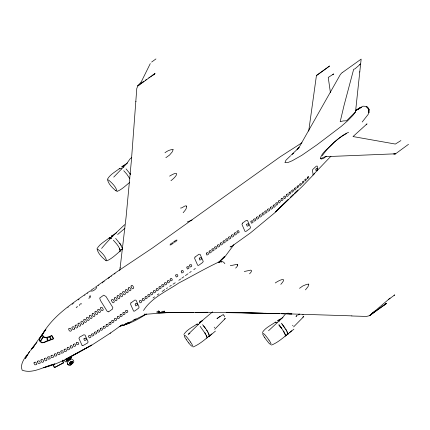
<?xml version="1.0" encoding="UTF-8"?>
<svg xmlns="http://www.w3.org/2000/svg" width="430" height="430" viewBox="0 0 430 430"><rect width="100%" height="100%" fill="white"/><g stroke="black" fill="none" stroke-linecap="round" stroke-linejoin="round"><path stroke-width="0.64" d="M109.236 238.451L109.247 237.978L109.242 238.435L109.817 237.656L111.241 238.349L109.43 237.725C105.205 241.235 99.588 243.858 96.949 248.889M119.637 168.974L119.836 168.243M111.547 236.151L111.537 236.624L111.725 235.898L116.568 232.786M121.948 166.679L121.937 167.146L122.125 166.426L127.522 162.997M30.605 350.95L30.955 349.816L31.911 348.832M32.798 348.128L33.142 347.23L34.094 346.429M71.498 357.244L68.886 358.12L71.498 357.244L71.278 356.879L68.703 359.706M150.28 63.618L141.303 81.764L137.874 85.855L136.783 88.472L131.44 160.035L126.103 216.946L120.115 267.96M69.552 363.011L69.81 363.694L70.644 363.715L71.627 362.544L71.444 361.313M362.205 122.002L368.101 114.477L368.875 112.692C368.531 110.542 368.827 108.011 366.639 106.71L366.231 106.871M290.653 155.655L285.912 160.25L284.95 162.664L288.089 162.459L292.147 160.782L301.736 155.364L317.007 144.786L341.178 126.452L347.488 120.932L352.879 115.396L355.497 112.047L361.146 59.114L342.226 72.648M368.58 110.935L369.085 110.634L368.875 112.692L368.628 110.397M326.95 67.978L329.59 65.989L316.432 75.535L308.713 131.102M119.733 270.534L120.147 267.697M113.359 240.203C116.089 243.364 119.68 246.745 120.239 251.039L119.637 251.26L122.082 249.335M26.337 356.255L27.654 354.121L27.59 354.422M28.498 353.127L29.482 351.659M43.908 332.492L44.096 331.578L42.059 334.578L43.172 333.325M66.284 359.937L66.811 359.604M44.236 331.777L45.462 330.235M70.402 363.146L70.337 363.409L70.843 363.14M69.827 362.866L70.536 361.845M69.101 359.534L68.993 358.077A1.956 1.183 -45.2 0 0 68.526 357.954L69.246 358.432L69.112 359.534M88.94 298.608L89.763 296.044A2.709 1.645 -45.2 0 1 90.235 295.706L90.51 297.485M73.568 362.958L73.831 361.033L72.89 359.862L71.525 359.206M67.784 361.866L67.515 363.785L68.445 364.941L69.821 365.618L70.832 365.419M70.644 363.715L71.918 362.581L71.826 361.404L70.402 362.479L69.853 364.151L71.16 364.506L72.713 363.119L72.6 361.678L71.547 361.662M308.815 284.321L308.02 286.686L305.456 289.874M70.181 363.807L70.67 363.409M102.426 282.94L103.093 281.983M173.182 149.57L172.188 151.957L169.517 155.079L165.856 157.702M70.343 359.786L71.595 357.179L71.278 356.879M79.308 305.499L79.813 304.456L81.152 303.499L81.372 304.021M69.923 360.195L71.595 357.179M107.349 179.417C109.983 174.386 115.6 171.763 119.83 168.254L121.631 168.882M143.502 310.514C151.548 297.662 166.749 291.228 178.885 282.962C192.339 275.974 205.449 268.304 219.176 261.843L218.144 262.687M183.153 212.71C184.604 210.877 187.077 208.636 186.512 206.029L186.609 206.696C186.642 203.718 181.573 208.829 180.53 208.05M322.226 155.735C328.531 146.748 336.894 138.611 346.682 133.477M43.129 333.368L39.872 338.136L39.313 340.27L40.119 341.721L41.914 342.855L44.242 342.473L53.739 338.77L51.777 335.416C49.181 337.039 43.253 339.2 42.505 334.61L44.252 331.347L45.935 329.622M27.912 354.25L25.305 358.48L29.718 351.391M198.585 324.774L197.343 323.957L196.902 324.645M277.044 322.865L275.807 322.048L275.361 322.737M26.617 355.137C23.822 359.399 19.914 364.85 22.156 370.176C32.976 374.304 44.483 366.129 54.922 363.93L43.376 367.79C60.813 363.474 76.201 353.718 91.735 345.08L65.688 359.254L92.337 344.785L110.596 332.954M183.846 334.497C186.787 329.59 192.565 327.273 197.01 323.978M262.311 332.589C265.251 327.681 271.029 325.365 275.474 322.07M71.294 362.861L71.504 362.538M317.141 170.861L317.797 168.63L317.259 166.077L316.373 166.13L312.793 169.42L312.325 170.613L313.051 173.709L312.889 175.075L330.939 156.214M233.915 244.649L224.632 257.145L219.037 262.053L224.616 256.441L219.402 261.746M69.81 363.694L69.853 363.178L69.585 363.42M32.46 347.929L41.882 334.809M44.698 330.589C56.013 313.626 73.535 302.656 89.859 291.115L92.617 290.997C93.692 290.857 98.884 286.88 95.438 287.165L116.294 272.206L152.532 247.965L280.279 156.746L301.957 142.765M76.18 307.735L77.249 306.59L77.379 306.875M70.278 362.205L69.784 364.145L70.541 364.629L72.299 363.678L72.853 361.969L71.531 361.614L69.956 363.049L71.009 363.108M285.654 313.696L282.214 318.039L268.551 330.718M280.817 284.38C288.277 276.087 278.946 280.285 275.254 282.978M113.74 177.112L126.619 163.755L130.199 158.691L131.795 157.53M101.614 248.416C108.618 239.892 116.627 232.227 124.673 224.691M32.003 348.536L34.051 346.064M36.098 343.591L36.921 342.602M224.653 316.883C224.836 316.437 223.557 314.722 223.498 315.437M31.363 349.026L35.529 344.145M355.476 111.886L346.585 120.787L343.183 120.932L340.189 121.711L344.005 105.565L353.67 69.284L354.911 68.881L360.743 63.914M366.161 124.781L367.048 123.829L353.019 136.557L395.347 144.055L400.91 140.578M298.85 147.899L297.017 149.812L299.5 146.63L340.372 74.487L341.974 72.751M314.518 173.65L302.166 186.512L275.474 211.979L288.347 199.445M249.524 273.824C250.174 273.26 252.958 270.395 250.749 270.131L244.267 271.497M235.64 268.089C236.301 267.514 239.101 264.633 236.887 264.353L230.303 265.724M69.149 359.249L71.364 356.954L69.993 357.056M214.688 329.294L225.363 318.437L224.288 319.022M293.615 326.913L303.827 316.523L302.747 317.114M72.186 304.306L72.611 303.881M288.32 199.499L274.474 213.027L250.432 232.926L230.808 246.96M290.234 197.633L293.577 194.365M297.872 190.173L294.529 193.435L297.877 190.157M290.25 197.585L293.11 194.801M299.285 147.404L291.26 155.047M108.22 278.409L109.51 277.393M111.005 276.415L111.451 276.006M119.169 326.553L124.474 324.935L130 322.575L124.318 324.999L122.055 325.451M129.677 182.401C125.716 185.609 121.926 189.436 117.18 191.409M120.228 251.05C115.955 254.533 111.902 258.715 106.78 260.881M117.616 234.543L124.877 228.308M209.99 335.454L211.845 333.868M289.379 332.75L291.696 330.767M71.036 362.603L70.746 362.85A1.016 0.618 -45.2 0 0 70.955 362.705M212.63 311.798L203.358 319.624L188.179 334.314L189.92 333.492M209.797 335.604C204.529 339.77 199.316 344.5 193.043 346.988M288.256 333.696C282.994 337.862 277.775 342.592 271.507 345.08M292.153 154.402L293.706 153.123M285.498 335.975L288.449 333.54M288.723 313.873L291.884 313.932L286.38 313.798L351.901 315.867M332.793 74.68L333.75 73.906L328.24 77.438L330.412 92.611M388.602 299.312L390.069 298.119M326.408 156.203L323.763 158.272L321.409 159.046L320.318 158.616C322 151.596 329.74 147.732 334.056 142.389C338.577 138.584 343.113 134.606 348.596 132.246M374.401 311.761L369.456 315.706L366.462 316.432L351.762 315.98M408.5 144.324L395.401 153.924L393.735 153.988L395.648 153.806L325.429 156.671M141.448 83.119L143.942 81.308L137.874 85.855L138.508 85.446M153.811 74.379L154.945 73.541L153.875 74.282M152.628 75.239L153.413 74.664M322.156 71.471L326.418 68.365M321.678 71.815L316.432 75.535M193.812 269.589L195.37 268.46M372.907 312.846L374.369 311.788M153.042 297.963L154.601 296.845M145.335 80.313L146.721 79.319M170.957 180.691C177.466 175.773 180.132 169.694 169.592 176.128M151.634 62.06L155.94 58.937M164.964 152.79C167.044 150.946 170.613 149.484 172.957 149.441M90.923 290.352L94.498 287.794M114.235 274.012L115.084 273.405M78.185 299.898L79.034 299.291M108.591 311.847L112.601 308.982L112.827 307.541L105.968 296.496L103.711 295.163L99.706 298.033L100.357 300.344L107.301 311.497L108.537 311.831M181.756 278.231L183.852 276.732M185.432 275.603L188.055 273.727M189.63 272.599L191.205 271.47M110.075 333.325L122.598 324.365M299.522 288.32L302.795 285.982L306.434 284.461L308.745 284.053M375.836 310.465L369.456 315.706L386.57 303.435L382.286 306.3M178.826 280.317L180.702 278.984M157.24 294.958L158.853 293.814M162.078 291.524L164.765 289.621M288.052 313.088L286.977 313.852L288.111 313.153M148.796 77.857L149.833 77.126M150.747 76.486L151.656 75.852M138.938 85.113L137.874 85.855L154.972 73.675L153.026 75.008M379.249 308.348L380.303 307.638M166.415 288.535L167.517 287.815M169.716 286.369L171.366 285.289M173.016 284.208L175.22 282.763M230.093 246.944L231.222 246.213M355.352 110.795L363.044 106.183L365.747 106.36M355.605 110.66L361.264 107.081L355.588 110.499M215.425 331.1L209.254 336.335L208.459 336.072M293.883 329.192L287.417 334.395M220.773 316.055L223.552 314.362M146.442 314.018C138.39 319.141 129.822 324.086 120.341 325.859M202.761 320.264L199.418 322.269L199.305 322.935L199.418 322.269L200.251 322.505M355.443 110.687L361.023 107.387L355.309 110.725M394.047 295.313L394.783 294.889L388.188 299.748L369.456 315.706L386.43 303.403L384.382 304.542M123.582 165.765L124.678 165.136M67.929 307.3L68.225 307.138M68.166 360.625L66.483 360.937L66.166 360.082L66.774 358.899L66.225 360.577L66.962 361.044L68.144 360.614M71.719 361.861L72.046 361.678M65.962 359.464L66.231 359.319M53.368 364.828L54.309 367.655L63.42 362.893L62.592 360.103M54.309 367.655L63.42 362.893M71.493 361.92L71.719 361.372M70.574 361.936L70.885 361.77M66.757 359.856L67.247 359.598M127.973 322.629L124.603 324.387L130.478 321.914L146.028 314.104M282.918 317.501L277.742 320.592L277.769 321.027L278.199 320.345L279.441 321.167M200.342 321.973L202.046 321.119M278.801 320.065L279.941 319.495M218.967 262.413L220.074 261.892L220.117 262.257M84.57 295.27L84.893 295.114M133.698 319.931L136.004 318.888M103.942 281.376L104.275 281.231M98.368 285.359L98.701 285.214M87.333 293.255L87.666 293.11M192.124 219.972L187.244 221.993M359.491 71.982L359.808 71.853M73.46 303.274L73.809 303.145M323.054 157.455L325.123 156.762M320.871 158.439L322.683 157.842M368.671 110.935L368.779 110.268L367.913 108.123L366.548 106.769L366.107 106.887M71.745 362.173L72.079 362.092M67.091 359.722L66.532 359.722L66.365 359.27M67.209 361.845L65.392 361.818L63.893 360.206M111.714 235.903L112.692 236.016L112.106 235.833M166.77 312.637L145.421 314.303L144.131 314.104M119.637 251.26L120.002 251.238M122.281 249.422L121.357 249.25M193.602 312.395L158.708 312.782L156.724 312.228L156.95 311.745L158.326 311.212L159.498 311.734L159.75 312.476L158.708 312.782L208.378 312.298L279.414 313.642L264.686 313.26M195.618 312.373L207.69 312.266M286.24 313.825L226.508 312.309L263.343 313.228M285.015 336.104L285.536 335.583L284.644 333.223L285.386 334.981M206.556 338.018L207.05 337.878L206.932 336.878L204.965 332.944M82.092 345.451L83.108 345.526L87.489 343.033L88.129 342.006L85.065 335.061L83.845 334.782L79.421 337.233L78.964 338.442L82.092 345.446M110.413 322.161L109.102 322.715L108.871 323.333L109.505 324.736L110.87 324.166L111.133 323.575L110.494 322.172M71.627 362.544L71.918 362.581M135.789 101.604L136.1 101.679M71.197 361.711L71.59 361.952M222.127 261.499L223.745 262.278L224.863 263.671M69.757 363.146L70.042 363.226M109.822 237.661L111.225 238.349M70.02 363.388L70.294 363.479M302.973 314.921L302.994 314.421M220.853 261.521L221.638 262.085L220.397 260.87M159.75 312.191L158.783 310.954M115.751 190.694C112.397 187.835 108.672 184.309 107.581 179.955A7.127 1.274 49.7 0 1 108.742 180.191C112.096 183.078 115.847 186.593 116.933 190.958A7.127 1.274 49.7 0 1 115.767 190.716M105.35 260.171C101.996 257.307 98.271 253.786 97.18 249.432A7.127 1.274 49.7 0 1 98.346 249.669C101.695 252.555 105.447 256.065 106.532 260.429A7.127 1.274 49.7 0 1 105.366 260.193M159.74 312.304L158.67 310.949M359.673 64.409L359.991 64.726M123.759 170.726L126.796 174.166L129.849 178.778M126.049 168.915L130.602 174.435L130.08 173.688M115.648 238.387L120.459 244.283L122.588 248.814M164.217 311.637L164.83 312.089L164.314 311.105M200.143 326.37L205.615 334.083L204.954 332.949M278.962 324.887L281.763 328.493L284.638 333.239M281.37 323.183L286.488 330.455L287.906 334.271L287.057 331.53M202.551 324.666C205.234 328.154 208.609 331.767 209.448 336.185L208.598 333.438M188.786 342.952C192.162 347.789 194.468 347.386 190.506 342.038M68.445 364.941L67.515 363.785L67.994 364.377M282.091 324.037L285.101 328.187M203.626 325.945L205.707 328.708M164.255 311.121L164.712 312.234L163.857 311.272M119.685 243.16L121.142 245.379M264.751 337.658C260.8 332.309 263.085 331.906 266.476 336.744A7.127 0.914 53.5 0 1 268.992 340.141M186.292 339.571C182.336 334.217 184.62 333.814 188.018 338.652A7.127 0.914 53.5 0 1 190.528 342.049M268.97 340.125C272.932 345.478 270.626 345.876 267.245 341.044A7.127 0.914 53.5 0 1 264.729 337.647M206.642 330.095L208.029 332.368M285.837 329.326L286.488 330.455M292.658 325.225L292.959 325.773M214.194 327.133L214.5 327.687M159.584 311.621L159.788 312.008M159.616 311.567L159.799 311.922M206.185 335.142L206.927 336.894M120.169 250.007L119.438 248.26L120.303 250.642M122.195 247.39L122.464 248.185M53.497 364.86L54.443 367.693M62.629 360.63L63.291 362.861M369.187 109.671L369.268 110.15M220.482 260.257L220.579 261.048M67.209 359.722A1.016 0.618 -45.2 0 1 66.381 359.174M66.462 358.953A1.016 0.618 -45.2 0 1 66.596 358.738M68.499 361.506A1.016 0.618 -45.2 0 1 69.547 360.286M71.262 362.286A1.016 0.618 -45.2 0 1 71.127 362.501M68.177 360.953A1.016 0.618 -45.2 0 1 67.542 360.534A1.016 0.618 -45.2 0 1 68.155 359.523M68.59 359.313A1.016 0.618 -45.2 0 1 68.972 359.324M188.791 342.979A7.127 0.914 53.5 0 1 186.271 339.555M366.72 106.817A2.134 0.457 54.4 0 1 367.849 107.564A2.134 0.457 54.4 0 1 369.203 109.688M67.064 359.856L66.596 360.243L67.064 359.856M317.259 169.2C316.27 172.048 314.658 169.447 316.668 168.383L317.077 168.313L317.259 169.2M131.107 286.004L130.999 286.745L132.134 288.643L132.789 288.815L133.623 288.191L133.73 287.455L132.596 285.558L131.94 285.386L131.107 286.004M86.661 317.829L86.537 318.555L87.607 320.388L88.263 320.56L89.123 319.968L89.263 319.254L88.171 317.399L87.51 317.222L86.661 317.829M89.445 315.835L89.327 316.566L90.445 318.447L91.095 318.614L91.961 318.023L92.09 317.302L90.956 315.405L90.295 315.228L89.445 315.835M92.23 313.841L92.117 314.577L93.251 316.475L93.912 316.652L94.761 316.045L94.874 315.314L93.74 313.411L93.079 313.233L92.23 313.841M95.014 311.847L94.901 312.583L96.035 314.481L96.696 314.658L97.545 314.05L97.658 313.319L96.524 311.422L95.863 311.239L95.014 311.847M97.803 309.858L97.685 310.589L98.819 312.486L99.481 312.669L100.33 312.062L100.448 311.325L99.314 309.428L98.653 309.251L97.803 309.858M100.588 307.864L100.475 308.6L101.609 310.498L102.27 310.675L103.119 310.068L103.232 309.331L102.098 307.434L101.437 307.256L100.588 307.864M111.623 299.968L111.51 300.704L112.644 302.602L113.305 302.779L114.154 302.172L114.267 301.441L113.133 299.543L112.472 299.361L111.623 299.968M114.407 297.979L114.294 298.71L115.428 300.608L116.089 300.785L116.938 300.178L117.051 299.447L115.917 297.549L115.256 297.372L114.407 297.979M117.196 295.985L117.078 296.716L118.212 298.613L118.873 298.796L119.723 298.189L119.841 297.452L118.707 295.555L118.046 295.378L117.196 295.985M119.981 293.991L119.868 294.727L121.002 296.625L121.663 296.802L122.512 296.195L122.625 295.458L121.491 293.561L120.83 293.384L119.981 293.991M122.765 291.997L122.652 292.733L123.786 294.631L124.447 294.808L125.297 294.201L125.409 293.47L124.275 291.572L123.614 291.389L122.765 291.997M125.549 290.008L125.436 290.739L126.57 292.637L127.232 292.819L128.081 292.212L128.194 291.475L127.06 289.578L126.398 289.401L125.549 290.008M128.339 288.014L128.221 288.745L129.355 290.648L130.016 290.825L130.865 290.218L130.983 289.481L129.849 287.584L129.188 287.407L128.339 288.014M83.845 319.791L83.705 320.5L84.774 322.333L85.425 322.505L86.29 321.914L86.43 321.199L85.36 319.366L84.71 319.2L83.845 319.791M83.592 323.145L83.447 323.849L82.565 324.424L81.904 324.241L80.835 322.414L80.985 321.71L81.867 321.135L82.528 321.312L83.592 323.145M237.693 264.794L237.57 265.396L237.715 264.794M75.191 325.478L75.013 326.144L75.959 327.853L76.615 328.031L77.55 327.51L77.755 326.859L76.733 325.08L76.072 324.903L75.191 325.478M78.088 323.591L77.943 324.295L79.013 326.128L79.668 326.305L80.555 325.73L80.7 325.026L79.631 323.199L78.969 323.016L78.088 323.591M130.93 302.908L130.564 304.209L133.596 311.116L134.536 311.116L138.541 308.251L139.121 307.16L136.09 300.253L134.939 300.043L130.93 302.908M195 257.075L194.634 258.376L197.709 265.326L198.665 265.348L202.675 262.477L203.234 261.37L200.16 254.426L199.004 254.211L195 257.075M242.353 223.202L241.993 224.503L245.019 231.41L245.96 231.41L249.97 228.545L250.54 227.448L247.519 220.547L246.363 220.337L242.353 223.202M39.963 338.061L39.517 339.894L40.232 341.2L43.032 336.701L42.446 334.83L42.866 333.75L39.963 338.061M74.675 328.563L74.476 329.213L73.498 329.692L72.82 329.498L71.874 327.789L72.095 327.16L73.073 326.682L73.729 326.854L74.675 328.563M275.99 203.094L275.786 203.739L276.388 205.105L276.861 205.099L277.861 203.653L277.318 202.482L275.99 203.094M278.613 200.939L278.409 201.579L278.984 202.928L279.441 202.901L280.478 201.498L279.935 200.321L278.613 200.939M281.236 198.778L281.026 199.423C281.043 202.326 284.413 199.455 282.558 198.166L281.236 198.778M283.762 196.908L284.23 198.612L284.638 198.547C285.961 198.327 286.074 195.946 284.714 196.026L283.762 196.908M72.799 362.522L71.708 364.097L70.149 364.398A1.72 1.043 -45.2 0 1 70.031 363.033L70.928 362.001L72.063 361.598A1.72 1.043 -45.2 0 1 72.799 362.522M68.886 328.73L68.666 329.364C68.961 330.589 70.063 331.949 71.267 330.783L71.487 330.154L70.541 328.445L69.864 328.251L68.886 328.73M64.221 349.531L63.995 350.154L64.769 351.697L66.263 351.251L66.548 350.681L65.774 349.149L65.15 349.004L64.221 349.531M67.279 347.805L67.048 348.429L67.816 349.961L69.311 349.515L69.595 348.956L68.832 347.424L68.209 347.284L67.279 347.805M70.332 346.085L70.106 346.704L70.869 348.236L72.353 347.784L72.654 347.23L71.885 345.698L71.267 345.559L70.332 346.085M73.288 344.634L73.928 346.51L75.411 346.059L75.712 345.505L74.944 343.973L74.358 343.866L73.288 344.634M111.886 320.721L111.655 321.339L112.294 322.747L113.654 322.172L113.918 321.581L113.278 320.178L111.886 320.721M114.67 318.727L114.439 319.35L115.079 320.753L116.444 320.178L116.702 319.592L116.068 318.184L114.67 318.727M117.454 316.733L117.229 317.356L117.863 318.759L119.228 318.184L119.492 317.598L118.852 316.195L117.454 316.733M120.239 314.744L120.013 315.362L120.653 316.765L122.012 316.195L122.276 315.604L121.636 314.201L120.239 314.744M123.028 312.75L122.797 313.368L123.437 314.776L124.797 314.201L125.06 313.61L124.42 312.207L123.028 312.75M125.813 310.756L125.581 311.379L126.221 312.782L127.586 312.207L127.844 311.621L127.21 310.213L125.813 310.756M135.391 303.902L135.165 304.526L135.799 305.929L137.165 305.354L137.428 304.768L136.788 303.365L135.391 303.902M139.632 300.871L139.406 301.489L140.046 302.897L141.405 302.322L141.669 301.731L141.029 300.328L139.632 300.871M142.421 298.877L142.19 299.5L142.83 300.903L144.19 300.328L144.453 299.742L143.814 298.334L142.421 298.877M145.206 296.883L144.975 297.506L145.614 298.909L146.979 298.334L147.237 297.748L146.603 296.345L145.206 296.883M147.99 294.894L147.764 295.512L148.398 296.915L149.764 296.345L150.027 295.754L149.387 294.351L147.99 294.894M150.774 292.9L150.548 293.518L151.188 294.926L152.548 294.351L152.811 293.76L152.172 292.357L150.774 292.9M153.564 290.906L153.333 291.529L153.972 292.932L155.332 292.357L155.596 291.771L154.956 290.363L153.564 290.906M156.348 288.912L156.117 289.535L156.756 290.938L158.122 290.363L158.38 289.777L157.745 288.374L156.348 288.912M159.132 286.923L158.906 287.541L159.541 288.944L160.906 288.374L161.169 287.783L160.53 286.38L159.132 286.923M161.916 284.929L161.691 285.547L162.33 286.955L163.69 286.38L163.954 285.789L163.314 284.386L161.916 284.929M164.706 282.935L164.475 283.558L165.115 284.961L166.475 284.386L166.738 283.8L166.098 282.392L164.706 282.935M167.49 280.94L167.259 281.564L167.899 282.967L169.264 282.392L169.522 281.806L168.888 280.403L167.49 280.94M170.275 278.952L170.049 279.57L170.683 280.978L172.048 280.403L172.312 279.812L171.672 278.409L170.275 278.952M175.849 274.964L175.617 275.587L176.257 276.99L177.617 276.415L177.88 275.829L177.246 274.426L175.849 274.964M181.417 270.981L181.191 271.599L181.825 273.007L183.191 272.432L183.454 271.841L182.814 270.438L181.417 270.981M186.991 266.992L186.76 267.616L187.399 269.019L188.759 268.444L189.023 267.858L188.388 266.455L186.991 266.992M189.775 265.004L189.544 265.622L190.184 267.025L191.549 266.455L191.807 265.864L191.173 264.461L189.775 265.004M199.461 258.075L199.23 258.693L199.869 260.096L201.235 259.526L201.493 258.935L200.858 257.532L199.461 258.075M206.491 253.044L206.26 253.668L206.9 255.071L208.26 254.495L208.523 253.91L207.883 252.507L206.491 253.044M209.276 251.055L209.044 251.674L209.684 253.076L211.049 252.507L211.307 251.915L210.673 250.513L209.276 251.055M212.06 249.061L211.834 249.679L212.468 251.088L213.834 250.513L214.092 249.921L213.457 248.518L212.06 249.061M214.844 247.067L214.618 247.691L215.253 249.094L216.618 248.518L216.881 247.933L216.242 246.524L214.844 247.067M217.634 245.073L217.403 245.697L218.042 247.1L219.402 246.524L219.666 245.939L219.026 244.536L217.634 245.073M220.418 243.084L220.187 243.702L220.826 245.111L222.192 244.536L222.45 243.944L221.815 242.541L220.418 243.084M223.202 241.09L222.976 241.708L223.611 243.117L224.976 242.541L225.239 241.956L224.6 240.547L223.202 241.09M225.986 239.096L225.761 239.72L226.395 241.123L227.76 240.547L228.024 239.962L227.384 238.559L225.986 239.096M228.776 237.102L228.545 237.725L229.185 239.128L230.544 238.553L230.808 237.967L230.168 236.564L228.776 237.102M231.56 235.113L231.329 235.731L231.969 237.14L233.334 236.564L233.592 235.973L232.958 234.57L231.56 235.113M234.345 233.119L234.119 233.743L234.753 235.145L236.118 234.57L236.382 233.984L235.742 232.576L234.345 233.119M237.129 231.125L236.903 231.749L237.537 233.151L238.903 232.576L239.166 231.99L238.526 230.587L237.129 231.125M246.815 224.197L246.589 224.82L247.223 226.223L248.588 225.648L248.852 225.062L248.212 223.659L246.815 224.197M251.061 221.165L250.83 221.783L251.459 223.181L252.819 222.606L253.082 222.02L252.453 220.622L251.061 221.165M253.845 219.171L253.614 219.789L254.243 221.187L255.597 220.601L255.871 220.026L255.243 218.628L253.845 219.171M256.629 217.177L256.404 217.8L257.032 219.192L258.382 218.607L258.656 218.031L258.027 216.639L256.629 217.177M259.414 215.183L259.188 215.806L259.817 217.204L261.166 216.618L261.44 216.037L260.811 214.645L259.414 215.183M262.203 213.194L261.972 213.812L262.601 215.21L263.95 214.624L264.224 214.049L263.595 212.651L262.203 213.194M264.988 211.2L264.756 211.823L265.385 213.215L266.74 212.63L267.014 212.054L266.385 210.657L264.988 211.2M267.772 209.206L267.546 209.829L268.175 211.221L269.524 210.635L269.798 210.06L269.169 208.668L267.772 209.206M270.556 207.217L270.33 207.835L270.959 209.233L272.308 208.647L272.582 208.072L271.953 206.674L270.556 207.217M273.346 205.223L273.114 205.841L273.743 207.238L274.243 207.26L275.066 206.626L275.238 205.809L274.695 204.637L273.346 205.223M34.153 362.501L33.911 363.113L34.895 364.86L36.588 364.613L36.899 364.076L35.948 362.361L35.212 362.108L34.153 362.501M37.636 361.2L37.399 361.818L38.329 363.511L40.022 363.264L40.329 362.721L39.415 361.044L38.695 360.808L37.636 361.2M44.478 358.48L44.236 359.088L45.075 360.695L45.709 360.845L46.698 360.378L46.988 359.813L46.203 358.265L45.505 358.05L44.478 358.48M47.848 357.072L47.612 357.679L48.353 359.19L49.955 358.851L50.272 358.319L49.536 356.814L48.88 356.642L47.848 357.072M91.8 334.088L91.558 334.696L92.192 336.099L93.6 335.572L93.88 334.997L93.24 333.594L91.8 334.088M94.686 332.196L94.444 332.804L95.084 334.207L96.492 333.68L96.766 333.105L96.126 331.702L94.686 332.196M97.578 330.304L97.331 330.912L97.97 332.315L99.378 331.788L99.653 331.213L99.018 329.81L97.578 330.304M100.464 328.412L100.222 329.02L100.856 330.423L102.259 329.901L102.544 329.321L101.905 327.918L100.464 328.412M103.35 326.52L103.109 327.128L103.743 328.531L105.151 328.004L105.431 327.429L104.791 326.026L103.35 326.52M106.237 324.634L105.995 325.236L106.635 326.644L108.043 326.112L108.317 325.537L107.677 324.134L106.237 324.634M41.092 359.878L40.845 360.48L41.758 362.157L42.425 362.339L43.452 361.915L43.72 361.334L42.833 359.679L42.129 359.458L41.092 359.878M57.727 352.605L57.469 353.197L58.206 354.696L59.808 354.358L60.125 353.825L59.378 352.31L58.727 352.143L57.727 352.605M60.99 351.084L60.732 351.675L61.49 353.197L63.092 352.863L63.409 352.326L62.64 350.789L61.984 350.622L60.99 351.084M84.14 338.485L83.866 339.066L84.554 340.517L86.038 340.065L86.339 339.512L85.667 338.077L84.14 338.485M88.827 335.894L88.558 336.475L89.209 337.894L90.692 337.437C91.327 336.798 90.692 335.287 89.768 335.379L88.827 335.894M161.927 311.675L161.701 312.153L162.056 312.497L164.722 312.4L163.997 311.282L162.551 311.277L161.927 311.675M51.175 355.615L50.901 356.19L51.638 357.695L53.239 357.357L53.556 356.819L52.82 355.314L52.175 355.159L51.175 355.615M54.459 354.116L54.185 354.691L54.922 356.196L56.523 355.857L56.841 355.32L56.104 353.82L55.459 353.659L54.459 354.116M302.543 181.869L302.526 183.476L303.945 182.105L303.693 181.084L302.543 181.869M304.983 179.536L304.961 181.132L306.38 179.767L306.138 178.751L304.983 179.536M307.428 177.203L307.396 178.789L308.815 177.423L308.579 176.418L307.428 177.203M76.502 342.694L76.223 343.264L76.986 344.79L78.47 344.333L78.765 343.785L78.023 342.275L76.502 342.694M173.188 243.014L171.376 244.708L170.006 245.014L170.592 243.934L171.796 243.074L172.871 242.697L173.188 243.014M173.989 241.655L173.833 242.278L175.187 241.982L176.805 240.666L176.966 240.031L175.607 240.343L173.989 241.655M286.573 194.57L286.272 195.107L286.848 196.456L287.262 196.386C288.557 196.209 288.697 193.801 287.39 193.925L286.573 194.57M289.25 192.468C288.659 192.941 289.164 194.51 289.879 194.231L290.965 192.871L290.508 191.785L289.25 192.468M291.927 190.366L291.701 191.205L292.088 192.145L292.502 192.076L293.583 190.716L293.185 189.684L291.927 190.366M294.604 188.265L294.416 189.254L294.711 189.99L295.12 189.92L296.206 188.56L295.856 187.582L294.604 188.265M297.281 186.163L296.974 186.706L297.329 187.835L298.861 186.577L298.533 185.48L297.281 186.163M299.957 184.061L299.651 184.604L299.952 185.674L301.478 184.416L301.21 183.379L299.957 184.061M43.296 336.959L40.533 341.501L42.135 342.495L44.15 342.215L47.434 340.694L46.725 337.582L45.392 337.749L43.296 336.959M71.595 362.259L71.127 362.646L71.595 362.259M66.43 359.84L66.215 360.152L66.005 359.867L66.43 359.84M280.785 327.144L278.962 324.881L281.757 328.509L280.785 327.144M297.055 315.631L295.969 316.394L297.033 315.62M299.226 314.099L298.14 314.862L299.226 314.099M220.246 316.308L217.048 318.544L220.246 316.308M51.75 335.728L49.762 336.738L51.272 339.356L53.449 338.636L51.75 335.728M50.944 339.48L48.009 340.485L47.203 337.518L49.466 336.91L50.944 339.48M122.518 166.351L122.125 166.426L123.915 167.06L122.518 166.351M284.106 313.744L281.424 313.685L284.106 313.744M284.085 332.17L283.413 331.041L284.074 332.175"/></g></svg>
